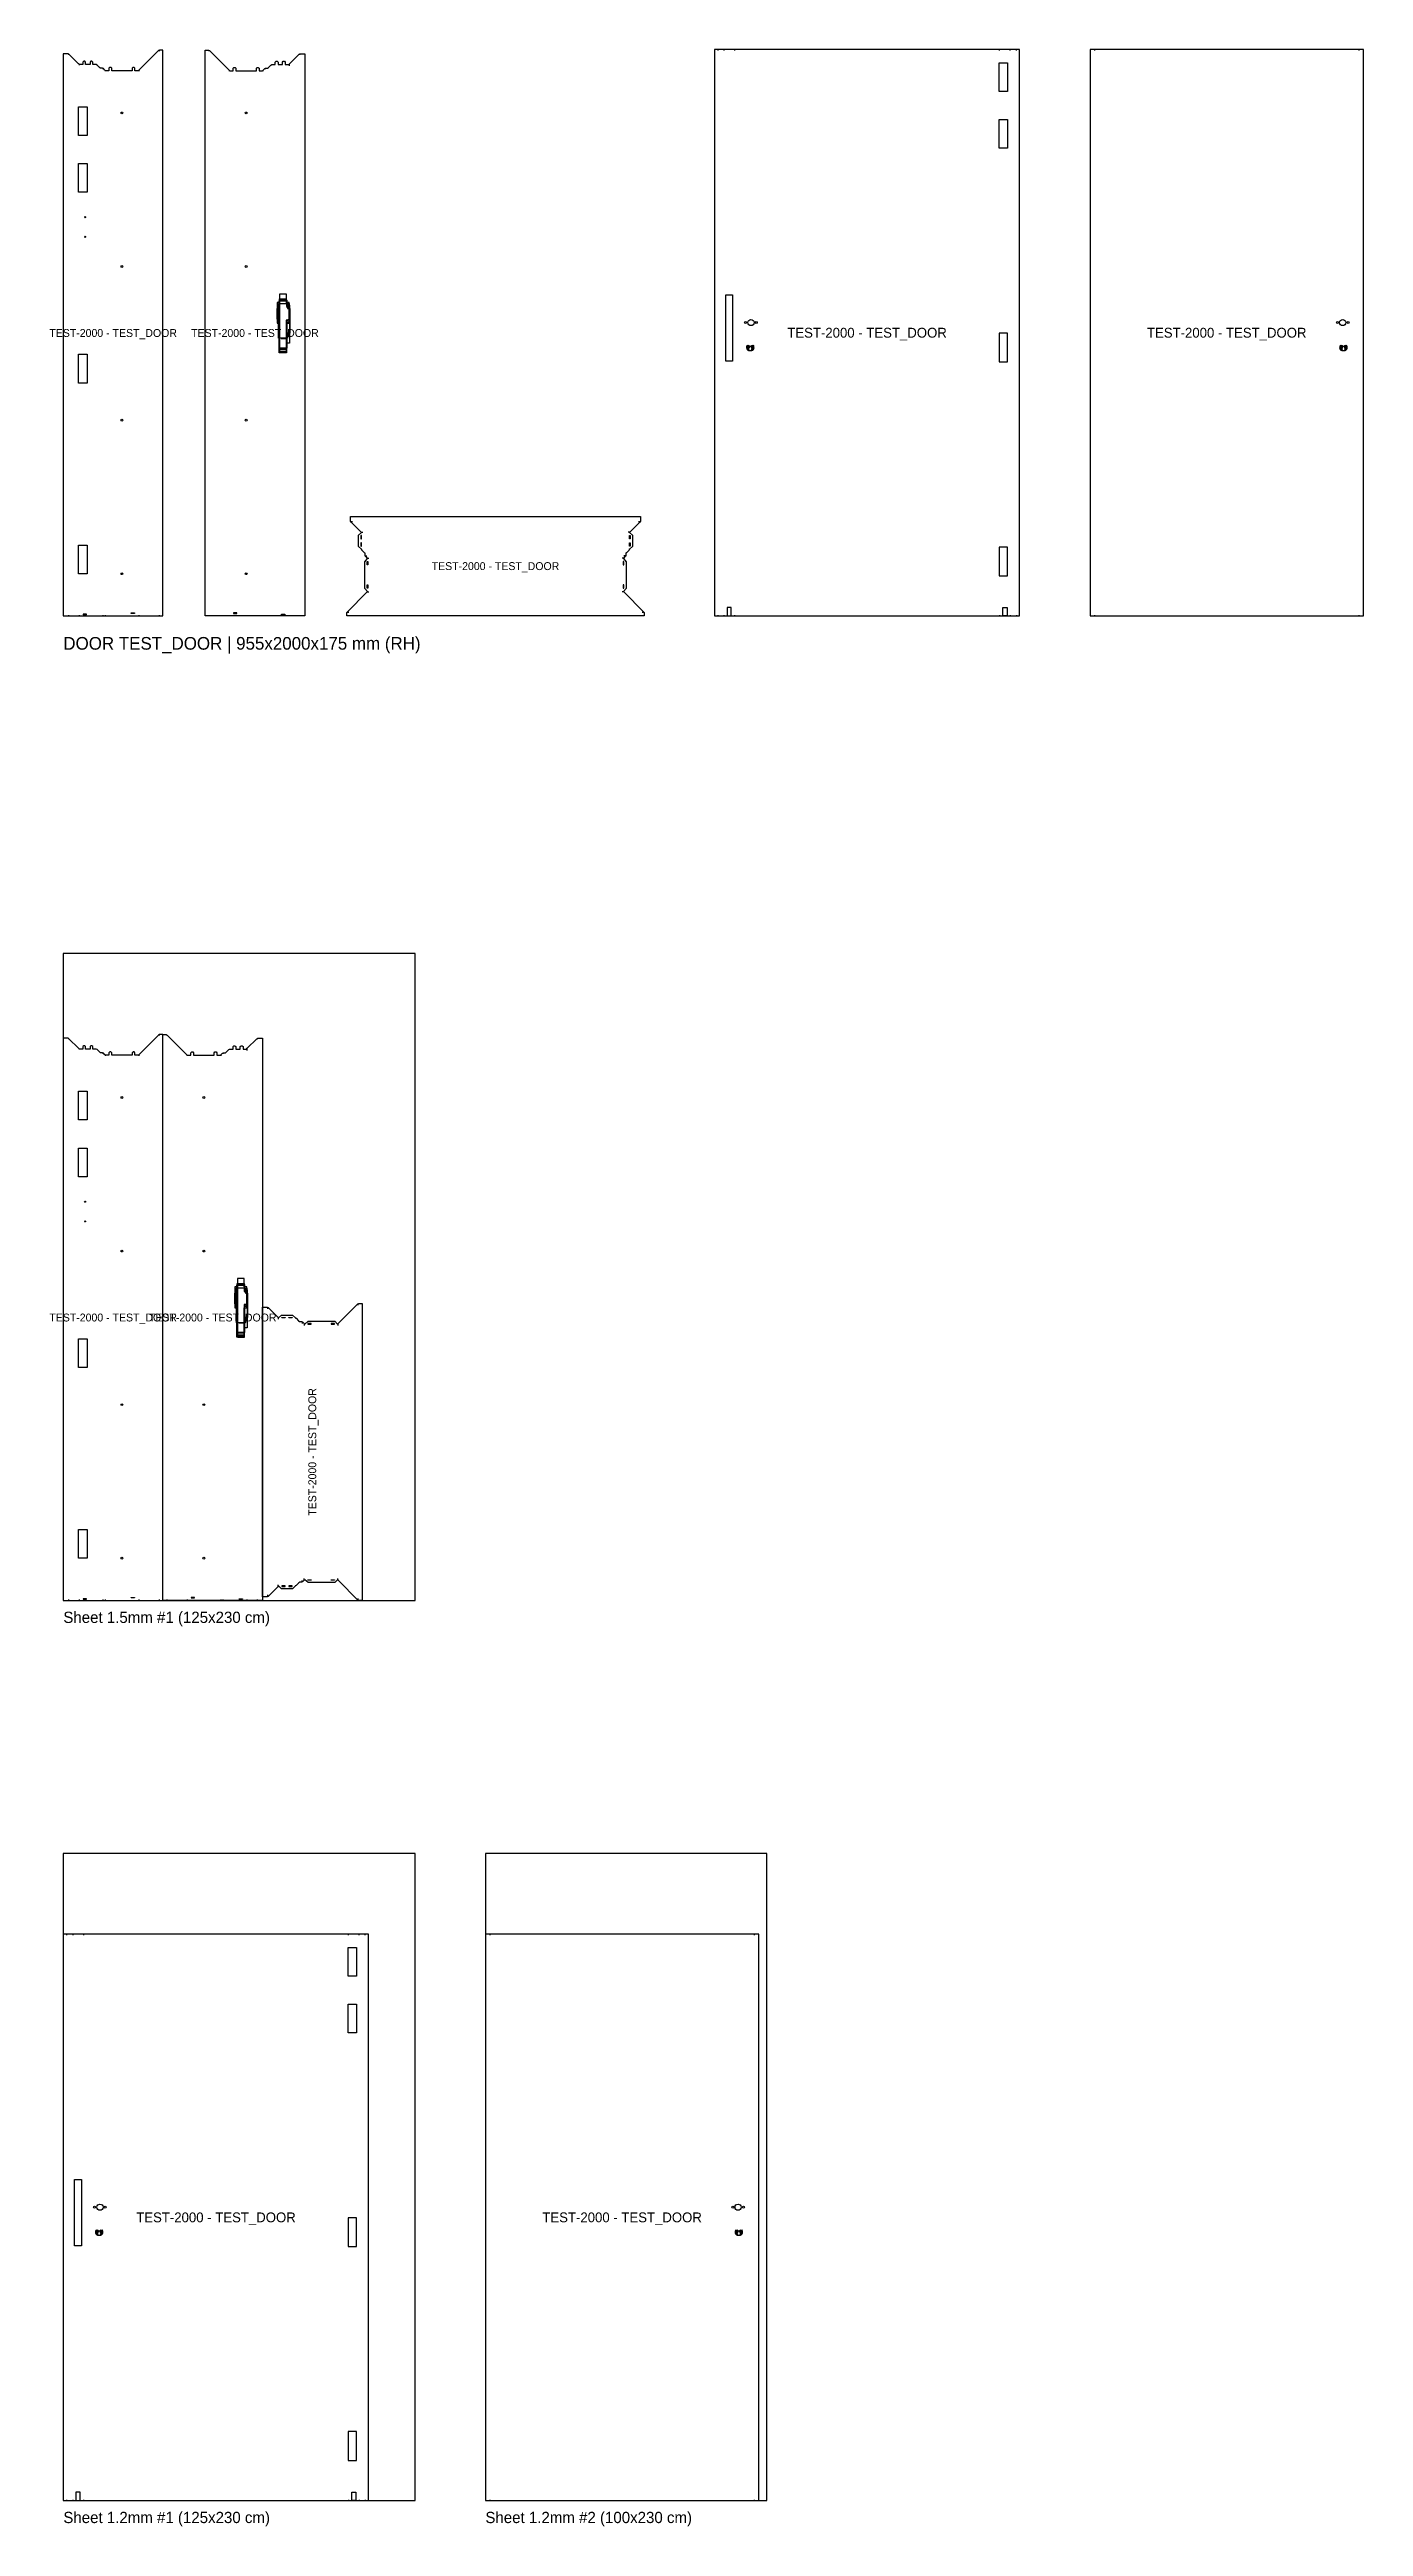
# Model space of a CAD drawing. Header units: metres. Extents: x -49 to 4621, y -6792 to 2014.
import ezdxf
from ezdxf.enums import TextEntityAlignment as Align

# ---------------------------------------------------------------- set-up
doc = ezdxf.new("R2010")
doc.units = ezdxf.units.M
for name, color, linetype in [('CUTOUTS', 3, 'Continuous'), ('HOLES', 4, 'Continuous'), ('NOTCHES', 6, 'Continuous'), ('OUTLINE', 7, 'Continuous'), ('PART_LABELS', 7, 'Continuous'), ('SHEETS_1_2', 3, 'Continuous'), ('SHEETS_1_5', 4, 'Continuous'), ('TEXT', 2, 'Continuous')]:
    doc.layers.add(name, color=color, linetype=linetype)

# ---------------------------------------------------------------- blocks, each defined once
blk = doc.blocks.new('B_TEST_DOOR_HINGE_POST')
at = {"layer": 'CUTOUTS'}
for points in [[(53.9, 1810), (84.4, 1810), (84.4, 1708), (53.9, 1708)], [(53.9, 1608), (84.4, 1608), (84.4, 1506), (53.9, 1506)], [(53.9, 930), (84.4, 930), (84.4, 828), (53.9, 828)], [(53.9, 252), (84.4, 252), (84.4, 150), (53.9, 150)], [(82.6, 6), (70.6, 6), (70.6, 4), (82.6, 4)], [(241.3, 11), (253.3, 11), (253.3, 9), (241.3, 9)]]:
    blk.add_lwpolyline(points, close=True, dxfattribs=at)
at = {"layer": 'HOLES'}
for centre, radius in [((208.2, 1788), 3.25), ((77.3, 1417.5), 2), ((77.3, 1347.5), 2), ((208.2, 1242), 3.25), ((208.2, 696), 3.25), ((208.2, 150), 3.25)]:
    blk.add_circle(centre, radius, dxfattribs=at)
at = {"layer": 'NOTCHES'}
for p, q in [((18.6, 1997.8), (18.6, 1994.8)), ((55.7, 1961.5), (55.7, 1958.5)), ((118.3, 1959.2), (118.3, 1958.2)), ((130, 1948.5), (130, 1947.5)), ((140.6, 1946.2), (140.6, 1943.2)), ((148.2, 1939.5), (148.2, 1936.5)), ((268.2, 1939.5), (268.2, 1936.5)), ((340.4, 2010.8), (340.4, 2007.8)), ((18.6, 3), (18.6, 0)), ((55.7, 3), (55.7, 0)), ((118.3, 1), (118.3, 0)), ((130, 1), (130, 0)), ((140.6, 3), (140.6, 0)), ((148.2, 3), (148.2, 0)), ((268.2, 3), (268.2, 0)), ((340.4, 3), (340.4, 0))]:
    blk.add_line(p, q, dxfattribs=at)
at = {"layer": 'OUTLINE'}
blk.add_lwpolyline([(146.7, 1941), (142.2, 1945.5), (139, 1947), (131.5, 1947), (128.4, 1950), (119.9, 1958.5), (116.8, 1960), (104.8, 1960), (104.8, 1969), (101.8, 1972), (97.8, 1972), (94.8, 1969), (94.8, 1960), (79.3, 1960), (79.3, 1969), (76.3, 1972), (72.3, 1972), (69.3, 1969), (69.3, 1960), (57.3, 1960), (54.1, 1963), (20.1, 1997), (17, 1998.5), (0, 1998.5), (0, 0), (353.9, 0), (353.9, 2011.5), (341.9, 2011.5), (338.8, 2010), (269.8, 1941), (266.7, 1938), (254.7, 1938), (254.7, 1947), (251.7, 1950), (247.7, 1950), (244.7, 1947), (244.7, 1938), (171.8, 1938), (171.8, 1947), (168.8, 1950), (164.8, 1950), (161.8, 1947), (161.8, 1938), (149.8, 1938)], close=True, dxfattribs=at)
at = {"layer": 'PART_LABELS'}
blk.add_text('TEST-2000 - TEST_DOOR', height=28, dxfattribs=at).set_placement((177, 1005.8), align=Align.MIDDLE_CENTER)
blk = doc.blocks.new('B_TEST_DOOR_LOCK_POST')
at = {"layer": 'CUTOUTS'}
for points in [[(289, 1114.5), (289, 1144), (264.5, 1144), (264.5, 1114.5), (255.5, 1114.5), (255.5, 1040.5), (264.5, 1040.5), (264.5, 941.5), (289, 941.5), (289, 1040.5), (298.8, 1040.5), (298.8, 1114.5)], [(263.2, 935.5), (263.2, 1120.5), (288.2, 1120.5), (288.2, 1108.4), (298.8, 1108.4), (298.8, 1051.6), (288.2, 1051.6), (288.2, 935.5)], [(290.5, 1044.5), (290.5, 952.2), (266, 952.2), (266, 1122.8), (290.5, 1122.8), (290.5, 1110.5), (298.8, 1110.5), (298.8, 1044.5)], [(112.6, 11), (100.6, 11), (100.6, 9), (112.6, 9)], [(271.3, 6), (283.3, 6), (283.3, 4), (271.3, 4)]]:
    blk.add_lwpolyline(points, close=True, dxfattribs=at)
for points in [[(288.2, 1124.1, -0.414214), (288.8, 1123.6), (288.8, 1099.9, 0.23925), (289, 1099.5), (298.6, 1092.4, -0.23925), (298.8, 1092), (298.8, 1055.2, -0.23925), (298.6, 1054.8), (289, 1047.7, 0.23925), (288.8, 1047.3), (288.8, 935.6, -0.414214), (288.2, 935.1), (266.2, 935.1, -0.414214), (265.7, 935.6), (265.7, 1047.3, 0.23925), (265.5, 1047.7), (255.9, 1054.8, -0.23925), (255.6, 1055.2), (255.6, 1092, -0.23925), (255.9, 1092.4), (265.5, 1099.5, 0.23925), (265.7, 1099.9), (265.7, 1123.6, -0.414214), (266.2, 1124.1)], [(293.7, 1005.6, 0.414214), (293.2, 1005.1), (293.2, 988.3, -0.414214), (292, 987), (262.5, 987, -0.414214), (261.2, 988.3), (261.2, 1109.8, -0.414214), (262.5, 1111), (292, 1111, -0.414214), (293.2, 1109.8), (293.2, 1092.9, 0.414214), (293.7, 1092.4), (300.8, 1092.4), (300.8, 1005.6)]]:
    blk.add_lwpolyline(points, format="xyb", close=True, dxfattribs=at)
at = {"layer": 'HOLES'}
for centre in [(145.7, 1788), (145.7, 1242), (145.7, 696), (145.7, 150)]:
    blk.add_circle(centre, 3.25, dxfattribs=at)
at = {"layer": 'NOTCHES'}
for p, q in [((13.6, 2010.8), (13.6, 2007.8)), ((85.7, 1939.5), (85.7, 1936.5)), ((205.7, 1939.5), (205.7, 1936.5)), ((213.3, 1946.2), (213.3, 1943.2)), ((224, 1948.5), (224, 1947.5)), ((235.6, 1959.2), (235.6, 1958.2)), ((298.2, 1961.5), (298.2, 1955.5)), ((335.4, 1997.8), (335.4, 1994.8)), ((13.6, 3), (13.6, 0)), ((85.7, 3), (85.7, 0)), ((205.7, 3), (205.7, 0)), ((213.3, 3), (213.3, 0)), ((224, 1), (224, 0)), ((235.6, 1), (235.6, 0)), ((298.2, 3), (298.2, 0)), ((335.4, 3), (335.4, 0))]:
    blk.add_line(p, q, dxfattribs=at)
blk.add_lwpolyline([(299.6, 1104.6), (299.6, 969.2), (294.1, 969.2, 0.414214), (288.3, 963.4), (288.3, 946.8), (264, 946.8), (264, 1127.1), (288.3, 1127.1), (288.3, 1110.5, 0.414214), (294.1, 1104.6)], format="xyb", close=True, dxfattribs=at)
at = {"layer": 'OUTLINE'}
blk.add_lwpolyline([(207.3, 1941), (211.8, 1945.5), (214.9, 1947), (222.4, 1947), (225.5, 1950), (234, 1958.5), (237.2, 1960), (249.2, 1960), (249.2, 1969), (252.2, 1972), (256.2, 1972), (259.2, 1969), (259.2, 1960), (274.7, 1960), (274.7, 1969), (277.7, 1972), (281.7, 1972), (284.7, 1969), (284.7, 1960), (296.7, 1960), (299.8, 1963), (333.8, 1997), (336.9, 1998.5), (353.9, 1998.5), (353.9, 0), (0, 0), (0, 2011.5), (12, 2011.5), (15.1, 2010), (84.1, 1941), (87.3, 1938), (99.3, 1938), (99.3, 1947), (102.3, 1950), (106.3, 1950), (109.3, 1947), (109.3, 1938), (182.1, 1938), (182.1, 1947), (185.1, 1950), (189.1, 1950), (192.1, 1947), (192.1, 1938), (204.1, 1938)], close=True, dxfattribs=at)
at = {"layer": 'PART_LABELS'}
blk.add_text('TEST-2000 - TEST_DOOR', height=28, dxfattribs=at).set_placement((177, 1005.8), align=Align.MIDDLE_CENTER)
blk = doc.blocks.new('B_TEST_DOOR_HEADER')
at = {"layer": 'NOTCHES'}
for p, q in [((13.8, 335.4), (19.8, 335.4)), ((50, 298.2), (56, 298.2)), ((1006, 298.2), (1000, 298.2)), ((1036.2, 335.4), (1042.2, 335.4)), ((52.2, 235.6), (54.2, 235.6)), ((63, 224), (65, 224)), ((65.2, 213.3), (71.2, 213.3)), ((72, 205.7), (78, 205.7)), ((984, 205.7), (978, 205.7)), ((990.7, 213.3), (984.7, 213.3)), ((993, 224), (991, 224)), ((1003.7, 235.6), (1001.7, 235.6)), ((0.8, 13.6), (6.8, 13.6)), ((72, 85.7), (78, 85.7)), ((984, 85.7), (978, 85.7)), ((1049.2, 13.6), (1055.2, 13.6))]:
    blk.add_line(p, q, dxfattribs=at)
for points in [[(51.8, 273.7), (51.8, 285.7), (49.8, 285.7), (49.8, 273.7)], [(1004.2, 273.7), (1004.2, 285.7), (1006.2, 285.7), (1006.2, 273.7)], [(51.8, 248.2), (51.8, 260.2), (49.8, 260.2), (49.8, 248.2)], [(71.8, 181.1), (71.8, 193.1), (73.8, 193.1), (73.8, 181.1)], [(984.2, 181.1), (984.2, 193.1), (982.2, 193.1), (982.2, 181.1)], [(1004.2, 248.2), (1004.2, 260.2), (1006.2, 260.2), (1006.2, 248.2)], [(71.8, 98.3), (71.8, 110.3), (73.8, 110.3), (73.8, 98.3)], [(984.2, 98.3), (984.2, 110.3), (982.2, 110.3), (982.2, 98.3)]]:
    blk.add_lwpolyline(points, close=True, dxfattribs=at)
at = {"layer": 'OUTLINE'}
blk.add_lwpolyline([(13, 353.9), (1043, 353.9), (1043, 336.9), (1041.5, 333.8), (1007.5, 299.8), (1004.5, 296.7), (1014.5, 286.7), (1014.5, 247.2), (1004.5, 237.2), (1003, 234), (994.5, 225.5), (991.5, 222.4), (991.5, 214.9), (990, 211.8), (985.5, 207.3), (982.5, 204.1), (992.5, 192.2), (992.5, 97.3), (982.5, 87.3), (985.5, 84.1), (1054.5, 15.1), (1056, 12), (1056, 0), (0, 0), (0, 12), (1.5, 15.1), (70.5, 84.1), (73.5, 87.3), (63.5, 97.3), (63.5, 192.2), (73.5, 204.1), (70.5, 207.3), (66, 211.8), (64.5, 214.9), (64.5, 222.4), (61.5, 225.5), (53, 234), (51.5, 237.2), (41.5, 247.2), (41.5, 286.7), (51.5, 296.7), (48.5, 299.8), (14.5, 333.8), (13, 336.9)], close=True, dxfattribs=at)
at = {"layer": 'PART_LABELS'}
blk.add_text('TEST-2000 - TEST_DOOR', height=28, dxfattribs=at).set_placement((528, 177), align=Align.MIDDLE_CENTER)
blk = doc.blocks.new('B_TEST_DOOR_LEAF1')
at = {"layer": 'CUTOUTS'}
for points in [[(1011.9, 1966.5), (1041.4, 1966.5), (1041.4, 1864.5), (1011.9, 1864.5)], [(1011.9, 1764.5), (1041.4, 1764.5), (1041.4, 1662.5), (1011.9, 1662.5)], [(1041.4, 1004.8), (1011.9, 1004.8), (1011.9, 902.8), (1041.4, 902.8)], [(1041.4, 245), (1011.9, 245), (1011.9, 143), (1041.4, 143)], [(1039.9, 0), (1024.9, 0), (1024.9, 30), (1039.9, 30)]]:
    blk.add_lwpolyline(points, close=True, dxfattribs=at)
at = {"layer": 'HOLES'}
for centre, radius in [((111, 1043), 3.5), ((130, 1043), 11), ((149, 1043), 3.5)]:
    blk.add_circle(centre, radius, dxfattribs=at)
at = {"layer": 'NOTCHES'}
for p, q in [((11.7, 2013.5), (11.7, 2010.5)), ((33.7, 2013.5), (33.7, 2010.5)), ((71.3, 2013.5), (71.3, 2010.5)), ((1013.7, 2010.5), (1013.7, 2013.5)), ((1051.2, 2010.5), (1051.2, 2013.5)), ((1073.2, 2010.5), (1073.2, 2013.5)), ((11.7, 3), (11.7, 0)), ((33.7, 3), (33.7, 0)), ((45, 0), (45, 0)), ((60, 0), (60, 0)), ((71.3, 3), (71.3, 0)), ((1013.7, 3), (1013.7, 0)), ((1051.2, 3), (1051.2, 0)), ((1073.2, 3), (1073.2, 0))]:
    blk.add_line(p, q, dxfattribs=at)
at = {"layer": 'OUTLINE'}
for points in [[(1084.9, 2013.5), (0, 2013.5), (0, 0), (1084.9, 0)], [(40.1, 1141.2), (64.6, 1141.2), (64.6, 905.8), (40.1, 905.8)], [(45, 0), (60, 0), (60, 30), (45, 30)]]:
    blk.add_lwpolyline(points, close=True, dxfattribs=at)
for points in [[(132.5, 962.4), (132.5, 950.9, 1), (117.5, 950.9), (117.5, 962.4, 2.539565)], [(137.5, 962.4), (137.5, 950.9, 1), (122.5, 950.9), (122.5, 962.4, 2.539565)]]:
    blk.add_lwpolyline(points, format="xyb", close=True, dxfattribs=at)
at = {"layer": 'PART_LABELS'}
blk.add_text('TEST-2000 - TEST_DOOR', height=35, dxfattribs=at).set_placement((542.5, 1006.8), align=Align.MIDDLE_CENTER)
blk = doc.blocks.new('B_TEST_DOOR_LEAF2')
at = {"layer": 'HOLES'}
for centre, radius in [((879.2, 1043), 3.5), ((898.2, 1043), 11), ((917.2, 1043), 3.5)]:
    blk.add_circle(centre, radius, dxfattribs=at)
at = {"layer": 'NOTCHES'}
for p, q in [((16.7, 2010.5), (16.7, 2013.5)), ((955.1, 2013.5), (955.1, 2010.5)), ((16.7, 0), (16.7, 3)), ((955.1, 3), (955.1, 0))]:
    blk.add_line(p, q, dxfattribs=at)
at = {"layer": 'OUTLINE'}
blk.add_lwpolyline([(971.8, 2013.5), (0, 2013.5), (0, 0), (971.8, 0)], close=True, dxfattribs=at)
for points in [[(905.7, 962.4), (905.7, 950.9, 1), (890.7, 950.9), (890.7, 962.4, 2.539565)], [(910.8, 962.4), (910.8, 950.9, 1), (895.8, 950.9), (895.8, 962.4, 2.539565)]]:
    blk.add_lwpolyline(points, format="xyb", close=True, dxfattribs=at)
at = {"layer": 'PART_LABELS'}
blk.add_text('TEST-2000 - TEST_DOOR', height=35, dxfattribs=at).set_placement((485.9, 1006.8), align=Align.MIDDLE_CENTER)

msp = doc.modelspace()

# ---------------------------------------------------------------- linework, layer by layer
at = {"layer": 'SHEETS_1_2'}
for points in [[(0, -6700), (1250, -6700), (1250, -4400), (0, -4400)], [(1500, -6700), (2500, -6700), (2500, -4400), (1500, -4400)]]:
    msp.add_lwpolyline(points, close=True, dxfattribs=at)
at = {"layer": 'SHEETS_1_5'}
msp.add_lwpolyline([(0, -3500), (1250, -3500), (1250, -1200), (0, -1200)], close=True, dxfattribs=at)

# ---------------------------------------------------------------- block references
for name, p in [('B_TEST_DOOR_HINGE_POST', (0, 0)), ('B_TEST_DOOR_LOCK_POST', (503.9, 0)), ('B_TEST_DOOR_LEAF1', (2313.9, 0)), ('B_TEST_DOOR_LEAF2', (3648.8, 0)), ('B_TEST_DOOR_HEADER', (1007.9, 0)), ('B_TEST_DOOR_HINGE_POST', (0, -3500)), ('B_TEST_DOOR_LOCK_POST', (353.9, -3500)), ('B_TEST_DOOR_LEAF1', (0, -6700)), ('B_TEST_DOOR_LEAF2', (1500, -6700))]:
    msp.add_blockref(name, p)
at = {"rotation": 90}
msp.add_blockref('B_TEST_DOOR_HEADER', (1061.8, -3500), dxfattribs=at)

# ---------------------------------------------------------------- texts
at = {"layer": 'TEXT'}
for s, height, p in [('DOOR TEST_DOOR | 955x2000x175 mm (RH)', 45, (0, -120)), ('Sheet 1.5mm #1 (125x230 cm)', 40, (0, -3580)), ('Sheet 1.2mm #1 (125x230 cm)', 40, (0, -6780)), ('Sheet 1.2mm #2 (100x230 cm)', 40, (1500, -6780))]:
    msp.add_text(s, height=height, dxfattribs=at).set_placement(p)

doc.saveas('drawing.dxf')
